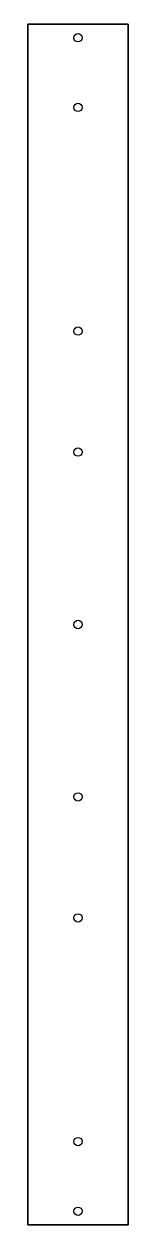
# Model space of a CAD drawing. Extents: x 0 to 60, y 0 to 720.
import ezdxf

# ---------------------------------------------------------------- set-up
doc = ezdxf.new("R2010")
doc.units = 0
for name, color, linetype in [('OUTLINEZ16P5L', 7, 'CONTINUOUS'), ('PART', 7, 'CONTINUOUS'), ('VBOREZ16P7', 7, 'CONTINUOUS')]:
    doc.layers.add(name, color=color, linetype=linetype)

msp = doc.modelspace()

# ---------------------------------------------------------------- linework, layer by layer
at = {"layer": 'OUTLINEZ16P5L'}
msp.add_lwpolyline([(0, 0), (0, 720), (60, 720), (60, 0)], close=True, dxfattribs=at)
at = {"layer": 'PART'}
msp.add_lwpolyline([(0, 0), (60, 0), (60, 720), (0, 720)], close=True, dxfattribs=at)
at = {"layer": 'VBOREZ16P7'}
for centre in [(30, 711.75), (30, 670), (30, 535.88), (30, 463.33), (30, 360), (30, 256.67), (30, 184.13), (30, 50), (30, 8.25)]:
    msp.add_circle(centre, 2.5, dxfattribs=at)

doc.saveas('drawing.dxf')
